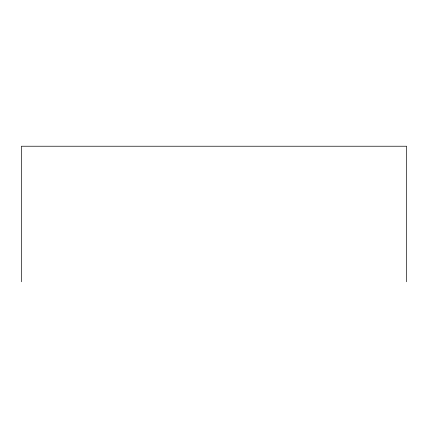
<?xml version="1.0" encoding="UTF-8"?>
<svg xmlns="http://www.w3.org/2000/svg" width="428" height="428" viewBox="0 0 428 428"><rect width="100%" height="100%" fill="white"/><g stroke="black" fill="none" stroke-linecap="round" stroke-linejoin="round"><path stroke-width="0.64" d="M406.6 281.768L406.6 146.232L21.4 146.232L21.4 281.768"/></g></svg>
